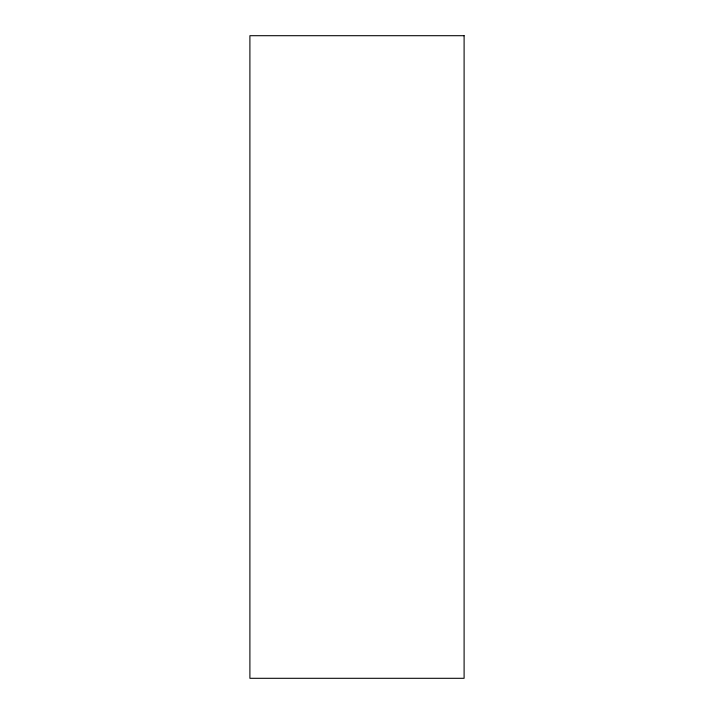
<?xml version="1.0" encoding="UTF-8"?>
<svg xmlns="http://www.w3.org/2000/svg" width="714" height="714" viewBox="0 0 714 714"><rect width="100%" height="100%" fill="white"/><g stroke="black" fill="none" stroke-linecap="round" stroke-linejoin="round"><path stroke-width="1.07" d="M464.1 35.7L249.9 35.7L249.9 678.3L464.1 678.3L464.1 35.7"/></g></svg>
